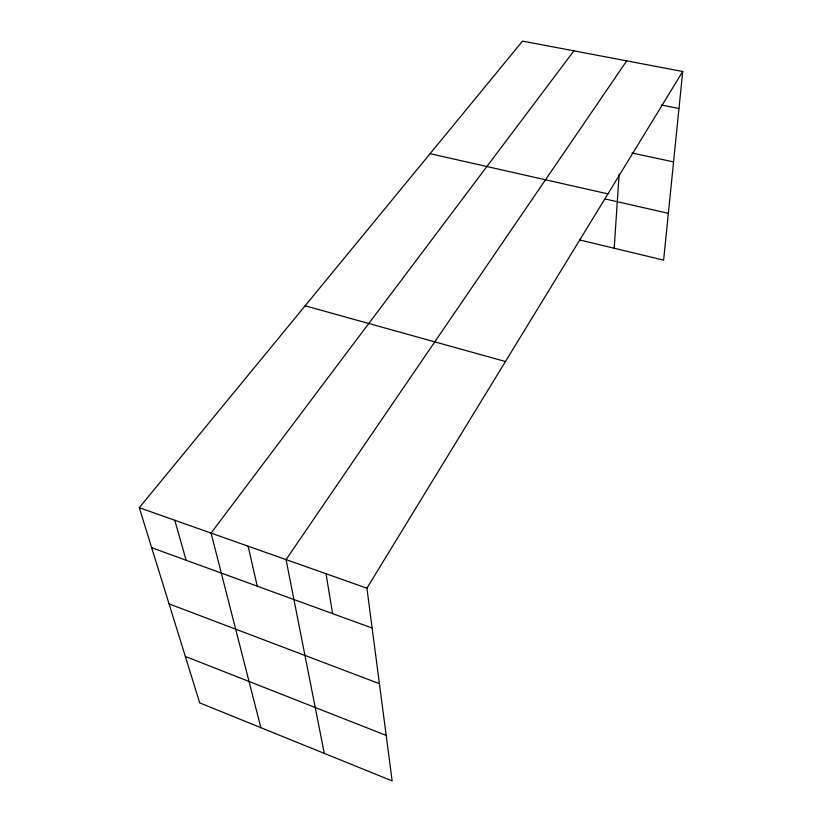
<?xml version="1.0" encoding="UTF-8"?>
<svg xmlns="http://www.w3.org/2000/svg" width="822" height="822" viewBox="0 0 822 822"><rect width="100%" height="100%" fill="white"/><g stroke="black" fill="none" stroke-linecap="round" stroke-linejoin="round"><path stroke-width="1.23" d="M614.178 248.254L619.141 174.11M682.722 71.493L366.91 588.192L392.145 780.9L199.715 702.882L139.278 507.708L522.556 41.1L682.722 71.493L663.621 260.122L579.644 239.952M626.724 60.869L286.056 559.607L324.289 753.394M573.92 50.851L211.069 533.088L260.872 727.676M661.443 105.021L678.972 108.525M631.964 153.015L673.567 161.903M430.081 153.683L607.91 193.889M605.146 198.955L668.358 213.34M305.126 305.794L505.448 361.526M139.278 507.708L366.91 588.192M151.659 547.699L372.13 628.029M169.055 603.882L379.415 683.688M185.32 656.418L386.186 735.402M174.778 520.264L186.121 560.255M248.152 546.198L257.235 586.168M326.015 573.735L332.591 613.623"/></g></svg>
